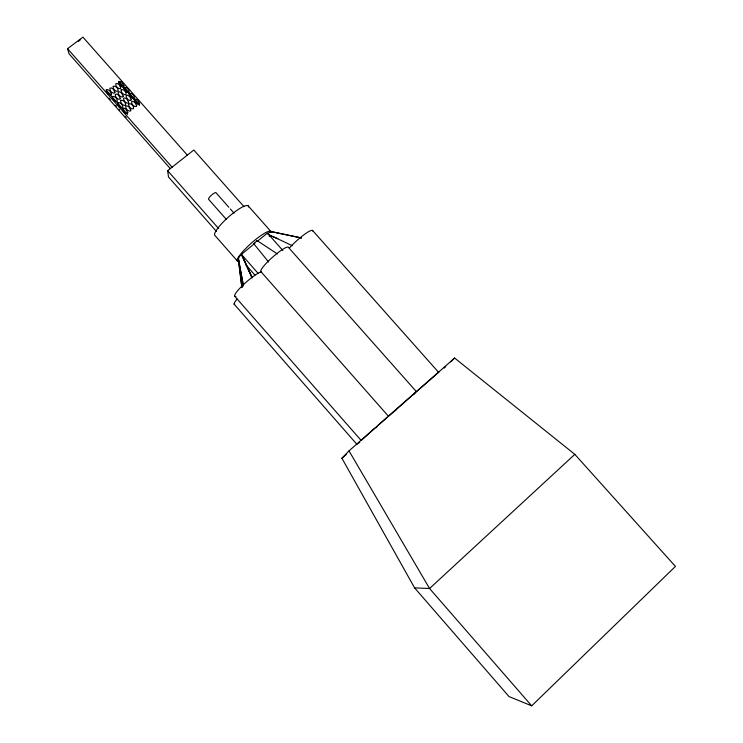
<?xml version="1.0" encoding="UTF-8"?>
<svg xmlns="http://www.w3.org/2000/svg" width="743" height="743" viewBox="0 0 743 743"><rect width="100%" height="100%" fill="white"/><g stroke="black" fill="none" stroke-linecap="round" stroke-linejoin="round"><path stroke-width="1.11" d="M238.679 261.777L241.902 287.541L238.679 261.777L239.097 261.034M267.452 233.915L270.517 231.463L270.146 232.336M270.238 236.042L269.217 236.302M241.651 255.193C241.549 253.827 236.859 258.843 239.014 257.905M256.948 241.187L257.162 240.639L253.744 243.695L268.594 261.982M438.639 372.364L312.487 230.376M341.901 458.236L349.006 450.871L454.614 358.042L574.831 454.354L675.443 566.417L531.682 705.85L509.001 696.553L414.603 587.88L341.901 458.236L346.238 454.419M444.165 368.11L445.772 366.559M450.592 361.915L454.614 358.042M413.897 394.004L415.198 392.806M574.831 454.354L429.575 588.512L414.603 587.88M358.553 443.218L359.714 442.159M413.117 394.728L414.371 393.576M417.009 391.199L438.825 372.122M374.667 428.312L361.191 440.497L234.816 296.336M401.35 405.204L402.799 403.923M378.345 425.08L387.057 417.52M394.598 411.111L396.214 409.709M375.791 427.884L377.342 426.538M254.849 243.36L241.391 254.385L258.239 273.498M257.533 241.159L267.406 233.079L282.767 250.419M216.417 231.398L168.512 177.001L167.639 170.686L193.802 150.021L243.908 206.563M170.314 168.624L69.053 53.784L67.557 48.694L82.947 37.15L187.385 155.176M78.377 41.367L80.198 39.992M254.533 243.342L253.744 243.695M301.324 237.918L270.359 231.435L301.621 238.011M270.313 235.689L277.836 238.624M268.548 234.519L292.445 245.747M116.465 106.091L115.137 105.227M257.162 240.639L277.455 253.976M122.381 86.773L123.05 87.284M126.161 117.478L124.88 116.345M110.187 99.562L109.091 98.234M248.106 205.774L270.758 231.324M118.778 81.312L139.47 104.707M118.713 81.804L139.424 105.227M228.835 207.26L216.185 192.957A5.043 1.217 -41.5 0 0 212.275 194.499A5.043 1.217 -41.5 0 0 208.458 199.152L226.327 219.389M230.321 208.941L234.045 213.148M106.091 89.996L127.592 114.366M67.557 48.694L172.125 167.24M260.765 271.446L388.468 416.275L416.405 391.654L288.59 247.558A18.408 3.102 -41.5 0 0 272.049 257.626A18.408 3.102 -41.5 0 0 261.508 271.873M167.639 170.686L218.609 228.528M245.729 264.666L254.914 275.105M234.073 304.073L357.123 444.574M531.682 705.85L429.575 588.512L349.006 450.871M133.991 99.571L135.189 101.633M128.762 93.664L129.96 95.717M123.663 87.897L124.192 88.575M119.056 109.258L119.428 109.964M251.868 277.009L241.754 254.951L252.137 277.91L241.735 254.821M243.36 285.08L238.28 258.072L243.351 286.046M271.121 232.457A22.374 4.198 -41.5 0 0 252.453 242.181A22.374 4.198 -41.5 0 0 237.676 261.304L215.173 235.735A22.309 4.802 -41.5 0 1 229.466 216.157A22.309 4.802 -41.5 0 1 248.571 207.028M234.602 304.611A17.795 2.898 -41.2 0 1 237.119 299.058M235.94 296.401A18.306 3.065 -41.2 0 1 242.71 285.358A18.306 3.065 -41.2 0 1 261.23 271.947M289.714 247.707A18.101 3 -41.8 0 1 304.806 234.147A18.101 3 -41.8 0 1 312.794 231.147M136.666 105.682L136.322 106.518C133.916 107.094 131.335 104.131 131.585 101.791L132.783 101.289L134.743 102.367L136.666 105.682M139.573 103.435L139.229 104.271C136.833 104.847 134.242 101.884 134.492 99.553L135.69 99.051L137.659 100.129L139.573 103.435M129.328 93.711C129.078 96.042 131.66 99.005 134.065 98.429L134.325 98.085C134.567 95.754 131.985 92.801 129.588 93.367L129.328 93.711M128.688 102.274L128.335 103.11C125.938 103.686 123.347 100.723 123.598 98.392L124.805 97.89L126.765 98.968L128.688 102.274M128.623 104.076C128.372 106.407 130.954 109.379 133.368 108.803L133.619 108.459C133.87 106.119 131.288 103.156 128.883 103.732L128.623 104.076M127.796 112.537L127.443 113.373C125.038 113.948 122.446 110.976 122.697 108.636L123.905 108.134L125.873 109.212L127.796 112.537M130.796 110.215L130.452 111.051C128.047 111.626 125.456 108.654 125.706 106.314L126.914 105.812L128.883 106.89L130.796 110.215M121.137 89.987C120.886 92.318 123.468 95.271 125.873 94.695L126.124 94.352C126.375 92.03 123.802 89.076 121.397 89.643L121.137 89.987M120.347 98.373L119.994 99.209C117.598 99.785 115.007 96.822 115.267 94.491L116.475 93.989L118.434 95.058L120.347 98.373M120.691 100.63C120.431 102.961 123.022 105.933 125.428 105.357L125.688 105.014C125.938 102.673 123.357 99.711 120.951 100.286L120.691 100.63M123.97 85.798L123.626 86.634C121.23 87.2 118.648 84.256 118.908 81.925L120.106 81.433L122.066 82.501L123.97 85.798M124.053 87.748C123.802 90.079 126.384 93.033 128.78 92.457L129.041 92.123C129.291 89.792 126.709 86.838 124.313 87.405L124.053 87.748M123.254 96.135L122.911 96.971C120.515 97.547 117.923 94.584 118.183 92.253L119.382 91.751L121.341 92.829L123.254 96.135M111.376 93.934L111.032 94.77C108.627 95.345 106.035 92.383 106.305 90.052L107.512 89.55L109.472 90.627L111.376 93.934M113.177 86.587C112.917 88.909 115.499 91.863 117.896 91.296L118.156 90.952C118.416 88.621 115.834 85.677 113.428 86.244L113.177 86.587M112.249 96.794C111.998 99.135 114.58 102.097 116.985 101.522L117.245 101.178C117.505 98.847 114.914 95.884 112.509 96.451L112.249 96.794M114.933 92.243L114.58 93.079C112.184 93.646 109.602 90.692 109.853 88.361L111.06 87.86L113.02 88.937L114.933 92.243M117.896 102.961C117.478 105.32 120.097 108.218 122.502 107.846L122.799 107.54C123.217 105.172 120.598 102.274 118.193 102.655L117.896 102.961M131.242 99.738L130.787 100.472C128.39 100.769 125.753 97.909 126.236 95.541L127.573 95.225L129.551 96.441L131.242 99.738M120.803 87.934L120.347 88.668C117.961 88.965 115.323 86.104 115.815 83.745L117.143 83.43L119.121 84.656L120.803 87.934"/></g></svg>
